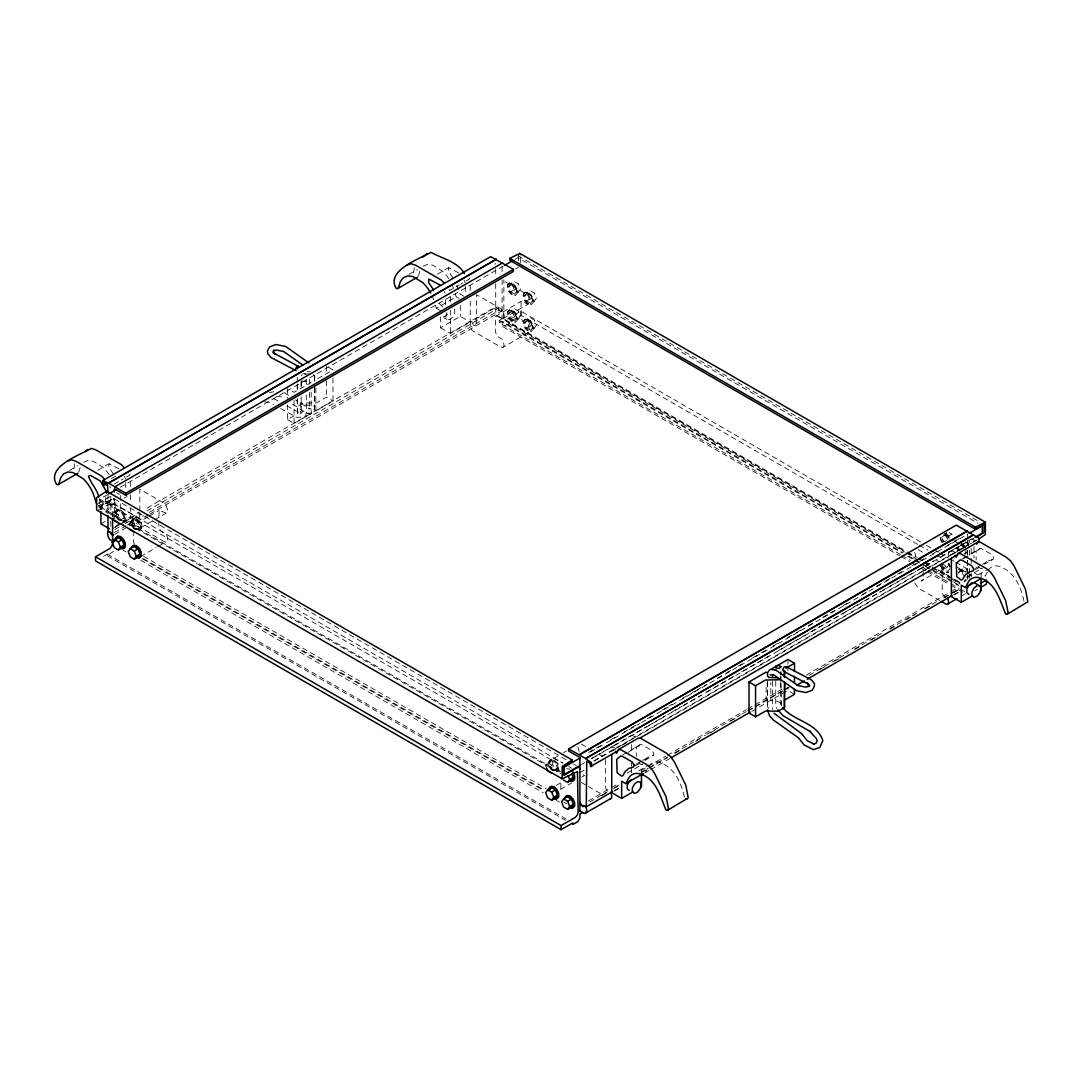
<?xml version="1.0" encoding="UTF-8"?>
<svg xmlns="http://www.w3.org/2000/svg" width="1082" height="1082" viewBox="0 0 1082 1082"><rect width="100%" height="100%" fill="white"/><g stroke="black" fill="none" stroke-linecap="round" stroke-linejoin="round"><path stroke-width="0.75" stroke-dasharray="5 3.75" d="M605.393 759.618L605.393 787.872L608.382 791.943M967.646 578.721L967.646 575.394M967.646 573.731L967.646 567.09L967.646 574.136M967.646 560.435L967.646 565.426L967.646 560.314M967.646 553.781L967.646 550.454M775.74 681.2L775.699 703.124L776.822 708.588M780.893 683.405L781.529 706.14M780.893 681.755L780.906 676.777M309.411 392.468L309.33 407.251L308.113 409.091L310.899 408.698L308.167 408.103L295.494 399.88M309.466 384.272L309.506 377.699M314.7 387.559L314.578 408.698L310.71 414.108L306.531 413.202L291.126 403.207M314.727 381.053L314.767 374.548M560.855 788.67L560.949 780.42M923.162 576.219L923.217 563.235M313.185 374.426L314.497 375.914L314.429 378.93L315.863 379.755L332.986 369.868L327.751 366.852M332.986 378.051L332.986 400.922L315.863 410.808L314.429 409.983L314.497 406.967L313.185 405.466L304.542 405.06L302.203 405.615L301.229 406.967M768.815 708.467L767.503 706.965L767.571 703.949L766.137 703.124L766.137 683.526M74.672 463.745L73.968 469.399M414.298 267.673L413.595 273.313M644.94 760.321L653.42 755.425L653.866 753.437L651.824 750.448L641.883 744.714L640.26 744.646L627.519 752.004M993.046 559.34L988.055 560.99L984.566 564.114L993.046 559.34L993.492 557.352L991.437 554.363L981.509 548.628L979.886 548.574L967.984 555.621M967.646 545.531L969.77 541.041L973.908 538.647M101.113 509.703L102.195 505.673L104.913 502.278L108.011 501.128L113.11 504.063L115.138 505.673L115.138 509.311L113.11 513.26L110.012 515.681M106.212 512.652L107.28 508.608L110.012 505.226L113.11 504.063M446.907 312.536L445.838 316.566L446.907 319.352L449.639 319.596L452.736 317.188L454.751 313.225L454.751 309.601L452.736 307.978M78.77 472.212L80.568 466.126M418.396 276.14L420.195 270.04M99.706 499.708L101.032 501.778L105.454 503.441L105.86 495.57M149.871 514.072L501.683 311.034L502.089 309.925L501.02 311.332L495.718 306.788L144.555 509.527M495.258 263.197L495.015 264.414M647.685 768.22L645.629 772.196L641.477 769.802L641.477 772.913M987.298 572.148L985.242 576.111L981.09 573.717L981.09 576.841M139.821 512.435L139.416 520.185L136.832 519.698C136.17 516.033 131.355 515.465 133.451 520.618A4.003 2.313 60 0 0 136.278 525.514L163.882 541.446L166.087 541.825L167.331 540.256L167.331 536.902L166.344 534.21L160.636 530.748L158.878 527.177L158.797 520.483M501.683 311.034L499.086 310.548L497.788 308.248L495.935 307.437L470.467 322.138L470.251 326.169A4.003 2.313 60 0 0 473.077 331.065L500.668 346.997L502.873 347.376L528.341 332.674L529.585 331.106L528.598 325.06L522.904 321.597L521.145 318.027L521.051 301.635L528.341 303.988L529.68 301.662L528.341 296.062L526.136 293.898L502.089 280.008M495.935 307.437L495.718 311.454A4.003 2.313 60 0 0 498.545 316.363L526.136 332.296L528.341 332.674M130.165 473.984L129.691 475.174L121.198 480.07M449.977 289.34L449.503 290.531L459.417 284.809M469.791 277.898L469.317 279.088L460.824 283.998M113.813 519.374L112.298 515.465L114.313 512.584L117.992 510.447L122.036 512.787L124.065 517.994L122.036 520.875L117.992 518.535L115.977 513.328L117.992 510.447M133.911 519.644L130.246 521.781L128.217 524.662L131.896 522.511L133.911 519.644L137.955 521.97L139.984 527.191L137.955 530.058L133.911 527.732L131.896 522.511M508.662 286.608L510.69 283.727L514.369 281.618L518.413 283.957L520.428 289.165L518.413 292.045L514.734 294.155L510.69 291.815L508.662 286.608L512.341 284.498L514.369 281.618M514.734 294.155L516.75 291.274L520.428 289.165M508.662 313.564L510.69 310.696L514.369 308.586L518.413 310.926L520.428 316.133L518.413 319.014L514.734 321.111L510.69 318.784L508.662 313.564L512.341 311.467L514.369 308.586M524.581 295.805L526.609 292.924L530.288 290.815L534.332 293.154L536.347 298.361L534.332 301.242L530.653 303.352L526.609 301.012L524.581 295.805L528.259 293.695L530.288 290.815M514.734 321.111L516.75 318.243L520.428 316.133M530.653 303.352L532.669 300.471L536.347 298.361M524.581 322.761L526.609 319.88L530.288 317.77L534.332 320.11L536.347 325.317L534.332 328.198L530.653 330.308L526.609 327.968L524.581 322.761L528.259 320.651L530.288 317.77M530.653 330.308L532.669 327.427L536.347 325.317M546.694 768.274L545.68 765.677L547.695 762.796L551.374 760.66L555.418 762.999L557.446 768.206L555.418 771.087L551.374 768.747L549.358 763.54L551.374 760.66M946.52 540.621L944.072 542.028L942.043 536.821L945.722 534.711L947.737 531.83M950.131 568.442L948.116 571.323L944.072 568.997L942.043 563.776M958.638 572.013L963.67 567.982L967.714 570.322L964.035 572.432L959.991 570.092M957.962 572.973L961.641 570.863L963.67 567.982M301.229 375.914L302.203 374.575M287.514 404.898L287.514 419.613L297.482 413.851L297.239 406.764L302.771 403.086L316.471 402.896L326.439 397.148L332.986 400.922M628.074 752.369L640.26 744.646M963.453 558.731L979.886 548.574M502.873 347.376L504.117 345.821L503.13 339.762L497.436 336.313L495.664 332.729L495.57 316.336L521.51 301.134M118.885 468.898L109.079 463.745L108.768 467.113L113.745 474.525M458.511 272.813L448.705 267.66L448.381 271.027L453.372 278.439M113.678 551.265L107.267 555.742L107.267 554.106L102.046 557.122M147.923 516.831L133.776 525L133.316 528.706M139.821 510.772L139.821 489.159L163.882 503.049L166.087 505.213L167.412 509.176L167.142 512.232L166.087 513.139L159.243 510.285L158.784 518.819M117.126 509.487L120.007 510.068L122.875 512.8L124.646 516.641L124.646 520.131L122.875 521.93L125.35 519.725L125.35 516.236L123.578 512.395L120.711 509.663L117.126 509.487L115.355 511.286L115.355 514.762L117.126 518.616L120.007 521.348M117.843 509.081L116.072 510.88L116.072 514.356L117.843 518.197L120.711 520.929M133.059 518.684L135.926 519.265L138.794 521.997L140.565 525.838L140.565 529.314L138.794 531.113L141.269 528.909L141.269 525.433L139.497 521.578L136.63 518.846L133.059 518.684L131.274 520.469L131.274 523.958L133.059 527.8L135.926 530.532M133.762 518.264L131.99 520.063L131.99 523.553L133.762 527.394L136.63 530.126M509.122 283.173L507.336 284.972L507.336 288.461L509.122 292.302L511.989 295.034L514.856 295.616L517.331 293.411L517.331 289.922L515.559 286.081L512.692 283.349L509.122 283.173L511.989 283.755L514.856 286.487L516.628 290.341L516.628 293.817L514.856 295.616M509.825 282.767L508.053 284.566L508.053 288.055L509.825 291.897L512.692 294.629L515.559 295.21M525.04 292.37L523.255 294.169L523.255 297.645L525.04 301.486L527.908 304.231L530.775 304.799L533.25 302.608L533.25 299.119L531.478 295.278L528.611 292.546L525.04 292.37L527.908 292.952L530.775 295.684L532.547 299.525L532.547 303.014L530.775 304.799M525.744 291.964L523.972 293.763L523.972 297.239L525.744 301.08L528.611 303.812L531.478 304.394M509.122 310.142L507.336 311.941L507.336 315.417L509.122 319.258L511.989 321.99L514.856 322.571L517.331 320.367L517.331 316.891L515.559 313.05L512.692 310.318L509.122 310.142L511.989 310.723L514.856 313.455L516.628 317.296L516.628 320.786L514.856 322.571M509.825 309.736L508.053 311.521L508.053 315.011L509.825 318.852L512.692 321.584L515.559 322.166M525.04 319.339L523.255 321.124L523.255 324.614L525.04 328.455L527.908 331.187L530.775 331.768L533.25 329.564L533.25 326.074L531.478 322.233L528.611 319.501L525.04 319.339L527.908 319.907L530.775 322.639L532.547 326.494L532.547 329.969L530.775 331.768M525.744 318.92L523.972 320.718L523.972 324.208L525.744 328.049L528.611 330.781L531.478 331.363M550.508 759.699L553.375 760.281L556.256 763.013L558.028 766.854L558.028 770.343L556.256 772.129L558.731 769.924L558.731 766.448L556.96 762.607L554.092 759.875L550.508 759.699L548.736 761.498L548.736 764.974L550.508 768.815L553.375 771.547M551.225 759.293L549.453 761.079L549.453 764.568L551.225 768.409L554.092 771.141L556.96 771.723M964.86 554.606L966.632 552.807M966.632 579.776L964.157 581.981L965.928 580.182L965.928 576.692M644.94 760.186L648.443 757.075L653.42 755.425M923.122 579.519L921.364 581.061L948.603 564.818M557.893 755.939L552.672 759.239L552.591 764.176L553.659 766.313L560.49 771.358M133.776 525L140.606 527.854L141.945 525.514L140.606 519.915L138.401 517.751L114.354 503.86L118.587 501.412M496.043 315.849L502.873 318.703L504.212 316.363L502.873 310.764L500.668 308.6L476.607 294.71L476.202 325.736L473.618 325.249L472.307 322.95L470.467 322.138M105.955 511.935L108.011 510.325L110.039 506.376L110.039 502.738L108.011 501.128M447.637 314.24L444.54 316.661L441.821 316.417L446.907 319.352M112.298 515.465L115.977 513.328M114.313 512.584L118.357 514.924L122.036 512.787M124.065 517.994L120.386 520.131L118.357 514.924M130.246 521.781L134.29 524.107L137.955 521.97M139.984 527.191L136.305 529.328L134.29 524.107M545.68 765.677L549.358 763.54M547.695 762.796L551.739 765.136L555.418 762.999M557.446 768.206L553.768 770.343L551.739 765.136M69.356 470.508L77.836 465.612M408.969 274.436L417.463 269.526M97.759 470.278L109.079 463.745M437.385 274.192L448.705 267.66M111.432 478.609L117.086 475.35M114.124 484.154L119.791 480.895M559.732 772.034L99.72 506.444L99.72 499.1L107.037 494.88M120.183 487.279L503.265 266.118M514.964 259.355L517.886 257.665L977.898 523.255M98.164 503.509L110.905 496.151M435.464 305.422L436.371 308.248L456.185 296.806L458.957 298.402M99.72 506.444L112.88 498.856M105.454 503.441L113.948 498.532M98.137 505.118L100.91 506.728L113.637 499.37M98.07 509.987L111.906 502.778L562.829 763.121M515.614 268.931L518.359 267.335M124.254 498.139L127.081 496.503M100.91 523.877L105.143 521.429M113.637 516.52L120.711 512.435L130.624 518.156L130.624 508.161M440.523 316.877L440.523 327.805L460.337 316.363L470.251 322.084L470.251 298.74M115.301 526.42L121.143 523.039M122.618 522.2L138.712 512.909M287.514 419.613L294.061 423.387L311.183 413.5L311.183 390.629M112.23 528.787L119.304 524.702M120.711 523.877L130.624 518.156M440.523 327.805L450.437 333.513L470.251 322.084M115.274 527.205L122.361 523.12M123.767 522.308L133.681 516.587M114.827 529.531L123.619 524.459M125.079 523.62L141.174 514.329M147.017 510.947L498.18 308.208M114.327 532.547L126.026 525.798M127.5 524.946L143.595 515.654M149.438 512.273L499.14 310.385M114.746 534.346L127.919 526.745M129.38 525.906L148.396 514.924M149.343 516.006L159.243 510.285M900.4 554.498L499.248 322.896L499.248 320.448L502.089 318.811L906.161 552.104M140.606 527.854L153.346 520.496M154.767 519.685L166.087 513.139M502.873 318.703L528.341 303.988M499.248 322.896L502.089 321.259L903.24 552.861M920.593 541.947L520.902 311.197L506.687 319.406L504.753 319.488L503.86 317.77L503.86 279.819M917.671 544.368L520.902 315.295L509.162 322.084L509.162 323.721L904.457 551.942M509.162 323.721L502.751 326.629L502.089 321.259M140.606 556.527L156.173 547.546M157.593 546.735L166.087 541.825M563.56 752.666L566.386 751.03M588.689 752.477L601.863 744.876M610.64 739.804L617.957 735.571M623.814 732.203L636.973 724.602M647.225 718.678L653.068 715.297M661.846 710.238L672.098 704.328M682.336 698.404L689.653 694.184M691.114 693.346L695.51 690.803M696.97 689.964L707.209 684.054M717.447 678.13L724.764 673.91M726.225 673.072L730.621 670.529M737.938 666.309L743.794 662.928M752.572 657.856L759.889 653.636M761.349 652.798L765.731 650.255M773.048 646.035L778.905 642.654M787.682 637.582L795 633.362M796.46 632.524L800.856 629.981M808.173 625.761L814.016 622.38M822.793 617.308L835.967 609.707M843.284 605.487L849.14 602.106M862.3 594.505L868.156 591.124M876.934 586.052L884.251 581.832M885.712 580.993L890.107 578.451M897.424 574.231L903.267 570.85M912.058 565.778L925.218 558.177M932.535 553.957L938.392 550.576M947.169 545.504L960.343 537.903M590.434 752.017L605.054 743.577M606.515 742.725L640.152 723.317M641.612 722.478L967.66 534.224M566.427 768.883L570.011 769.059M591.137 758.671L594.059 756.981M595.519 756.142L611.614 746.851M613.075 745.998L632.023 735.057L632.497 738.952M636.487 732.487L646.738 726.577M648.199 725.724L665.755 715.594M671.611 712.213L681.849 706.303M683.31 705.45L700.866 695.32M706.722 691.939L735.99 675.046M741.833 671.665L771.101 654.772M778.418 650.539L809.147 632.808M810.607 631.956L844.258 612.534M845.718 611.682L863.274 601.551M864.748 600.699L880.843 591.408M882.303 590.569L898.398 581.277M899.859 580.425L915.954 571.134M917.414 570.295L933.509 561.003M940.826 556.77L951.064 550.86M952.539 550.021L971.65 538.985L972.123 542.88M581.67 764.433L584.591 762.742M591.895 758.523L973.502 538.2M593.775 760.903L976.18 540.026M594.302 761.011L620.243 746.107M621.663 745.282L971.798 543.056M972.921 542.488L977.046 540.107M611.749 751.003L616.929 748.298M622.583 745.038L628.25 741.765M951.376 554.931L963.629 548.141M556.229 785.464L563.303 781.366M579.911 772.656L584.158 770.208M560.517 789.4L571.837 782.868M581.737 777.147L584.564 775.51L578.87 772.386M622.705 754.966L626.951 752.517M962.331 558.88L967.146 555.918M635.702 764.433L641.369 761.16M642.776 760.348L648.443 757.075M975.328 568.348L980.982 565.075M982.402 564.263L988.055 560.99M635.026 766.042L639.273 763.594M974.652 569.971L978.899 567.509M627.114 773.157L642.681 764.176L641.342 764.703L636.919 761.255M966.726 577.085L982.294 568.091L980.968 568.618L977.614 566.684M638.596 770.884L648.51 765.163M978.223 574.799L988.123 569.078M588.297 800.991L610.234 788.318M611.709 787.466L619.012 783.246M640.963 770.573L646.82 767.192M648.28 766.354L665.836 756.21M667.296 755.371L746.309 709.751M747.77 708.913L753.627 705.532M755.087 704.693L782.895 688.639M806.306 675.114L949.698 592.341M951.159 591.489L958.476 587.269M589.676 801.992L607.232 791.848M614.549 787.628L618.931 785.099M640.882 772.426L648.199 768.193M649.66 767.354L667.215 757.211M674.532 752.991L687.706 745.39M689.166 744.551L705.261 735.26M706.722 734.408L740.372 714.986M741.846 714.134L746.228 711.604M747.689 710.752L753.545 707.371M755.006 706.532L782.813 690.478M784.274 689.64L788.656 687.097M809.147 675.276L848.653 652.473M854.51 649.092L883.764 632.199M889.62 628.818L918.889 611.925M924.731 608.544L937.905 600.943M943.761 597.562L949.604 594.18M951.078 593.342L958.382 589.108M602.16 795.162L607.813 791.902M953.107 592.544L958.76 589.284M601.89 795.459L607.732 792.078M613.589 788.697L619.445 785.316M641.396 772.643L647.239 769.275M648.7 768.423L667.729 757.441M675.046 753.221L680.889 749.84M695.523 741.386L699.919 738.857M710.157 732.947L716.014 729.566M730.648 721.112L735.03 718.583M748.203 710.982L783.314 690.708M784.775 689.87L789.17 687.327M819.899 669.596L825.742 666.214M834.533 661.143L840.376 657.761M855.01 649.322L860.866 645.94M871.105 640.017L875.5 637.487M890.121 629.048L895.977 625.667M906.216 619.743L915.007 614.684M925.245 608.774L931.102 605.393M944.261 597.791L958.895 589.338M953.661 592.598L959.328 589.338M614.089 790.739L619.932 787.358M644.804 772.994L649.2 770.465M650.661 769.627L669.677 758.644M751.868 711.361L789.657 689.369M953.54 594.762L959.382 591.381M614.59 791.037L618.836 788.589M954.202 594.965L958.449 592.503M962.317 595.56L965.536 593.707M974.733 590.88L977.344 589.365M510.69 283.727L514.734 286.067L518.413 283.957M510.69 291.815L514.369 289.705L518.413 292.045M526.609 292.924L530.653 295.264L534.332 293.154M526.609 301.012L530.288 298.903L534.332 301.242M510.69 310.696L514.734 313.023L518.413 310.926M510.69 318.784L514.369 316.674L518.413 319.014M526.609 319.88L530.653 322.22L534.332 320.11M526.609 327.968L530.288 325.858L534.332 328.198M946.52 532.533L944.072 533.94L948.116 536.28L949.117 538.877M948.116 536.28L951.781 534.17L953.31 538.079M969.229 547.262L967.714 543.353L964.035 545.463L961.33 543.908M964.035 553.551L967.714 551.441M944.072 568.997L947.737 566.887L946.736 564.277M967.281 576.936L969.729 575.529L967.714 578.41L964.035 580.52M423.13 266.267L427.336 264.481L432.516 265.063L442.457 271.068A25.549 14.742 60 0 1 448.949 278.953M83.503 462.339L87.71 460.567L92.903 461.135L102.831 467.14A25.549 14.742 60 0 1 109.323 475.025M979.021 549.751L976.478 550.711L976.14 551.847L976.14 560.165M639.394 745.823L636.852 746.796L636.514 747.919L636.514 756.25M269.256 392.577L273.854 391.725M518.008 255.704L979.67 521.93M566.062 759.672L113.678 498.491L97.718 506.106M304.542 374.02L309.52 374.02M307.247 371.735L310.331 371.775M264.617 401.922L269.026 402.098L273.394 404.519M276.451 396.418L281.32 396.851L284.12 398.663M302.852 373.628L306.044 374.102M553.659 758.387L562.938 762.851M959.125 569.132L961.993 569.714L964.86 572.446M958.409 569.538L961.289 570.119L964.157 572.851M301.946 380.905L311.183 382.46L294.061 392.347L288.826 389.317M941.137 563.235L946.831 566.359M273.787 398.649L279.589 401.841M286.852 405.858L298.483 412.256L302.324 411.904L300.471 413.838L301.121 396.823M280.698 408.536L296.752 417.395L305.097 416.841L306.301 413.135L306.274 392.874M972.704 539.593L974.814 540.811M949.09 532.615L951.781 534.17M965.009 541.798L967.714 543.353M943.599 534.914L952.092 539.81M953.499 540.621L959.166 543.894M960.573 544.706L964.819 547.167M955 552.253L951.835 550.413L952.309 554.674M926.449 545.328L932.305 548.709M933.766 549.561L938.162 552.091M939.622 552.943L948.414 558.014M949.874 558.853L954.27 561.396M955.731 562.234L968.904 569.849M974.76 573.23L977.695 574.921M919.132 545.206L927.91 550.278M936.701 555.35L944.018 559.583M955.731 566.346L965.983 572.256M967.443 573.108L971.839 575.638M918.118 549.615L923.785 552.888M936.525 560.233L939.352 561.869M504.753 319.488L905.918 551.144M907.365 551.942L916.17 557.068M917.617 557.852L923.487 561.288M924.934 562.085L932.265 566.359M938.108 569.687L949.834 576.503M955.677 579.83L961.546 583.266M463.826 296.197L460.472 294.25L459.133 292.194M952.092 578.207L941.394 571.147L940.15 564.79M953.499 579.032L960.573 583.117M907.622 552.956L914.953 557.176M923.73 562.248L931.047 566.468M932.522 567.32L960.329 583.374M905.918 552.78L916.17 558.691M926.408 564.615L930.804 567.144M932.265 567.996L949.834 578.14M951.308 578.978L960.086 584.05M909.096 556.243L913.478 558.785M914.953 559.624L920.809 563.005M922.27 563.857L929.587 568.077M931.047 568.929L958.868 584.983M499.248 320.448L901.874 552.888M907.73 556.27L913.587 559.651M915.047 560.503L919.443 563.032M925.299 566.413L958.963 585.862M901.874 555.35L910.652 560.422M922.364 567.184L926.76 569.714M928.221 570.566L958.963 588.31M960.424 589.149L964.819 591.692M502.751 326.629L899.521 555.702M900.981 556.54L909.759 561.612M911.233 562.464L915.615 564.993M921.472 568.375L925.867 570.917M927.328 571.756L949.293 584.442M950.753 585.281L963.927 592.895M442.89 306.99L439.319 303.636M436.371 308.248L440.523 310.642M939.906 600.591L918.118 588.013L914.669 582.846M311.183 413.5L304.542 412.715L301.229 410.808L301.229 397.162M794.486 694.319L787.939 690.546L787.939 687.273M633.078 735.665L635.188 736.896M615.388 748.325L612.209 746.499L612.683 750.759M581.332 744.064L591.232 749.785M599.726 754.681L602.552 756.318M116.558 492.892L119.331 494.488M573.392 763.906L576.314 765.596M568.686 766.502L571.621 768.193M99.72 499.1L559.732 764.676M581.332 782.462L586.985 785.721M588.405 786.546L602.552 794.715M97.948 506.538L560.584 773.644M143.527 556.256L546.139 788.697M143.527 558.704L543.218 789.454M142.161 558.731L543.313 790.333M563.817 802.168L566.738 803.858M123.132 550.197L126.067 551.888M140.701 560.341L543.313 792.781M556.486 800.396L559.421 802.087M107.267 554.106L566.982 819.52M107.267 555.742L565.521 820.305M284.228 392.577L289.868 396.228M945.168 597.507L942.179 593.423L942.179 566.833M962.953 543.664L966.632 549.331M961.289 543.164L964.157 545.896M946.074 533.561L948.941 536.293L950.713 540.134M945.37 533.967L948.238 536.699L950.01 540.54M109.877 486.602L110.81 487.928M464.056 280.116L465.287 283.051M444.256 291.558L445.148 292.979M124.444 476.188L125.674 479.123M780.771 703.124L777.458 701.217L770.817 700.433L770.817 682.458M518.494 255.677L518.711 261.668M111.906 502.778L112.582 517.264M941.394 542.461L940.055 536.956M915.913 557.162L914.588 551.658M579.127 751.611L577.788 746.107M134.574 544.273L133.397 541.879L133.316 533.521M957.354 547.451L958.53 550.008M956.637 547.857L957.827 550.427M943.206 542.096L941.435 535.942M942.49 542.515L940.718 538.674L940.718 535.184M948.941 563.249L950.713 567.103M948.238 563.668L949.414 566.224M941.435 565.223L943.206 569.064L946.074 571.796L948.941 572.378L945.37 572.202L942.49 569.47L940.718 565.629M1023.937 601.132C1021.083 586.769 1013.996 571.201 998.97 566.224A25.549 14.742 60 0 0 987.988 570.823M684.311 797.218C681.457 782.841 674.37 767.287 659.357 762.296A25.549 14.742 60 0 0 648.361 766.895M961.641 543.894L963.156 547.803M957.962 546.004L959.477 549.913M961.641 570.863L963.67 576.07M945.722 534.711L947.737 539.918M948.116 563.235L949.631 567.144M530.653 295.264L532.669 300.471M528.259 293.695L530.288 298.903M530.653 322.22L532.669 327.427M528.259 320.651L530.288 325.858M514.734 286.067L516.75 291.274M512.341 284.498L514.369 289.705M514.734 313.023L516.75 318.243M512.341 311.467L514.369 316.674M456.875 285.594L458.227 289.557M455.279 293.993L456.185 296.806M113.678 498.491L114.354 500.601M974.476 539.864L974.814 541.122M772.507 681.281L772.67 709.413M767.273 681.917L767.422 708.142M306.247 379.363L306.26 386.125M301.094 381.865L301.107 390.183M974.016 546.491L974.016 558.082M971.19 548.493L971.19 556.824M971.19 558.488L971.19 563.492M971.19 573.487L971.19 576.814M969.418 550.265L969.418 555.215M969.418 568.415L969.418 573.365M969.418 575.015L969.418 578.315M967.646 533.683L967.646 538.674M967.646 540.337L967.646 548.655M967.646 550.332L967.646 558.65M967.646 575.827L967.646 579.195M965.928 549.737L965.928 553.227M948.684 551.739L948.684 556.554M787.939 661.129L787.939 664.402M787.939 666.039L787.939 670.935M780.771 675.925L780.771 680.821M780.771 682.458L780.771 705.694M767.571 681.078L767.503 706.965M631.563 744.565L631.563 751.233M631.563 761.228L631.563 766.232M631.563 767.895L631.563 772.9M520.902 311.197L520.902 315.295M520.483 257.678L520.483 263.67M502.089 266.551L502.089 273.205M502.089 279.873L502.089 318.811M495.718 268.688L495.718 276.978M495.718 283.592L495.718 306.788M470.251 285.418L470.251 290.409M465.287 286.378L465.287 293.046M460.337 305.449L460.337 316.363M450.437 296.847L450.437 303.515M450.437 310.182L450.437 333.513M445.486 299.484L445.486 306.152M326.439 366.095L326.439 374.264M326.439 380.796L326.439 397.148M315.863 387.924L315.863 410.808M314.497 375.914L314.429 382.203M314.497 387.356L314.429 409.983M301.229 380.823L301.229 389.561M297.482 384.448L297.482 392.617M297.482 399.15L297.482 413.851M297.239 377.348L297.239 382.244M297.239 383.88L297.239 392.049M297.239 398.595L297.239 406.764M294.061 400.516L294.061 423.387M287.514 388.56L287.514 398.365M130.624 481.49L130.624 486.494M130.624 494.826L130.624 501.493M125.674 482.464L125.674 489.118M120.711 495.286L120.711 512.435M114.354 498.734L114.354 518.819M110.81 496.259L110.81 514.599M110.81 521.267L110.81 526.271M107.984 494.203L107.984 514.085M100.91 506.728L100.91 509.838M451.816 284.228A25.549 14.742 60 0 1 453.453 288.353M432.611 297.036A25.549 14.742 60 0 1 433.639 299.782"/><path stroke-width="1.5" d="M114.354 492.08L114.354 488.753L125.674 495.286L513.409 271.42L513.409 269.377L490.646 256.65L102.912 480.516L102.614 484.006L103.588 485.304L107.984 482.761M772.48 676.318L772.913 674.492M107.186 484.046L106.875 485.182L106.036 484.695M103.588 485.304L104.359 482.694L107.524 484.533L107.984 492.553M968.89 585.146L966.862 589.095L966.862 592.733L968.89 594.343M611.749 754.343L611.749 792.673L621.663 798.394L621.663 781.231L625.815 783.625L628.547 778.337A25.549 14.742 60 0 1 639.543 773.738C656.314 778.485 660.277 796.677 666.025 810.12L667.54 810.364L688.22 797.88L685.785 785.153L674.546 762.228L670.894 756.886L666.417 753.153L640.95 738.451L638.326 738.113L618.512 749.542L616.524 753.275L615.388 751.314M951.376 558.258L951.376 596.588L961.289 602.309L961.289 585.159L965.442 587.553L968.174 582.265A25.549 14.742 60 0 1 979.169 577.653C995.94 582.4 999.89 600.605 1005.651 614.035L1007.153 614.292L1027.832 601.795L1025.398 589.068L1014.172 566.143L1010.52 560.814L1006.044 557.068L980.576 542.366L977.939 542.028L958.138 553.47L956.15 557.203L955 555.242M273.989 349.851L273.002 351.718L274.923 354.044L273.178 352.746L299.308 366.879M976.694 544.232L977.939 542.028M112.298 542.42L114.313 539.553L117.992 537.416L122.036 539.742L124.065 544.963L122.036 547.83L118.357 549.967L114.313 547.641L112.298 542.42L114.746 541M116.653 539.323L117.992 537.416M118.357 549.967L120.386 547.1L124.065 544.963M130.246 548.736L128.217 551.617L130.246 556.824L134.29 559.164L137.955 557.027L139.984 554.146L137.955 548.939L133.911 546.599L130.246 548.736L134.29 551.076L136.305 556.283L134.29 559.164M547.695 789.752L545.68 792.633L547.695 797.84L551.739 800.18L555.418 798.043L557.446 795.162L555.418 789.955L551.374 787.615L547.695 789.752L551.739 792.092L553.768 797.299L551.739 800.18M550.035 789.535L551.374 787.615M563.614 780.081L567.658 782.408L569.687 779.54L573.365 777.39L571.851 773.481M573.365 777.39L571.337 780.271L567.658 782.408M563.614 798.949L561.599 801.83L563.614 807.037L567.658 809.377L571.337 807.24L573.365 804.359L571.337 799.152L567.293 796.812L563.614 798.949L567.658 801.289L569.687 806.496L567.658 809.377M784.179 676.94L784.612 671.868M784.761 682.661L784.179 707.993L777.823 711.185L765.529 711.036L755.561 716.798L749.014 713.011L749.014 681.971L766.137 672.084L767.571 672.909L767.503 675.925L768.815 677.427L777.458 677.832M768.031 672.003L769.694 669.717M667.54 810.364L668.46 808.416L665.971 796.582L654.732 773.657L651.093 768.328L646.603 764.582L621.136 749.88L618.512 749.542M1007.153 614.292L1008.086 612.331L1005.597 600.51L994.358 577.585L990.706 572.243L986.229 568.51L960.762 553.808L958.138 553.47M123.862 467.235L121.238 464.543L95.771 449.842L91.294 448.394C81.204 454.521 45.728 466.328 56.548 484.384L58.063 484.668L58.955 483.654L60.754 477.568L63.689 473.781L67.909 471.995L73.089 472.577L83.03 478.582A25.549 14.742 60 0 1 94.012 495.867L96.758 504.32M464.327 273.584C458.322 261.966 441.672 258.395 430.907 252.322C420.83 258.436 385.341 270.243 396.161 288.299L397.689 288.596L398.582 287.569L400.381 281.482L403.315 277.695L407.522 275.924L412.715 276.492L422.643 282.497A25.549 14.742 60 0 1 430.663 292.979M295.832 368.083L297.875 365.743M102.912 480.516L108.403 483.208L496.313 259.18M108.565 483.032L125.674 493.243L513.409 269.377M115.355 538.241L117.126 536.456L120.007 537.024L122.875 539.769L124.646 543.61L124.646 547.086L122.875 548.885L120.007 548.303M116.072 537.835L117.843 536.036L120.711 536.618L123.578 539.35L125.35 543.191L125.35 546.681L123.578 548.479L120.711 547.898M131.274 547.438L133.059 545.639L135.926 546.221L138.794 548.953L140.565 552.794L140.565 556.283L138.794 558.082L135.926 557.5M131.99 547.032L133.762 545.233L136.63 545.815L139.497 548.547L141.269 552.388L141.269 555.878L139.497 557.663M549.453 788.048L551.225 786.249L554.092 786.83L556.96 789.562L558.731 793.404L558.731 796.893L556.96 798.692L554.092 798.11M572.878 780.92L574.65 779.121L574.65 775.632L572.878 771.791M564.655 797.65L566.427 795.852L569.308 796.433L572.175 799.165L573.947 803.006L573.947 806.496L572.175 808.281L569.308 807.699M565.372 797.231L567.144 795.446L570.011 796.027L572.878 798.759L574.65 802.601L574.65 806.076L572.878 807.875M85.207 451.465L87.642 449.517M422.399 257.34L427.268 253.445M631.333 779.622L629.264 781.231L627.249 785.18L627.249 788.819L629.264 790.428M969.918 584.348L971.988 582.725M114.313 539.553L118.357 541.879L122.036 539.742M134.29 551.076L137.955 548.939M136.305 556.283L139.984 554.146M551.739 792.092L555.418 789.955M553.768 797.299L557.446 795.162M567.658 801.289L571.337 799.152M569.687 806.496L573.365 804.359M58.063 484.668L77.877 473.24M397.689 288.596L417.503 277.154M108.403 483.208L496.151 259.342M579.911 769.383L579.249 767.287L577.788 767.341L563.993 775.307C559.664 769.518 565.981 763.081 572.135 762.039L572.135 759.997L106.563 491.201L96.623 497.72L96.623 510.055L562.194 778.837L577.477 771.574L578.14 812.474L577.247 815.219L575.313 817.37L561.098 825.58L95.527 556.784L95.527 560.895L561.098 829.678L572.838 822.902L572.838 824.538L577.788 821.671L579.911 818.006L579.911 813.921L582.752 812.284M976.667 537.051L984.052 532.533L984.052 524.472L975.437 529.193L509.865 260.397L509.865 258.355L519.806 253.391L985.377 522.187L985.377 534.522L978.426 539.309M114.773 486.886L502.67 262.845M108.498 494.028L115.801 489.808M504.726 265.266L512.029 261.046M95.527 556.784L109.755 548.574L111.676 546.424L112.582 543.678L112.582 518.914M579.911 811.459L579.911 757.535L568.591 751.003L568.591 748.96L956.326 525.108L978.48 537.822L979.386 542.488M568.591 748.96L579.33 754.817L967.065 530.964M579.33 754.817L967.227 531.33M572.135 759.997L562.194 766.502L562.194 778.837M509.865 258.355L975.437 527.15L985.377 522.187M580.195 757.927L564.114 767.206L564.114 774.563L580.195 765.285M969.12 533.385L982.28 525.784L982.28 533.142L974.963 537.362M579.492 755.182L585.687 758.496L973.435 534.63M585.687 758.496L973.597 534.995M579.1 810.58L583.455 813.096A4.003 2.313 60 0 0 586.282 811.459C587.607 809.539 585.281 803.94 582.914 806.658L579.911 802.573L580.98 805.211L586.282 806.793L586.742 761.201L589.906 763.04L590.664 766.502L617.01 751.3M640.422 737.789L956.461 555.323M749.014 681.971L755.561 685.745L765.529 679.996L779.229 679.807M785.938 668.216L794.486 663.28L794.486 671.449M625.815 783.625L642.789 773.833M965.442 587.553L980.995 578.559M586.282 806.793L612.615 791.591M640.422 775.537L643.344 773.846M671.151 757.792L750.151 712.172M796.974 685.149L804.291 680.916M807.226 679.239L952.079 595.6M980.792 583.279L985.053 580.804M584.862 813.475L611.371 798.178M947.129 604.324L957.043 598.603M784.761 707.182L784.518 700.081L794.486 694.319L794.486 689.423M981.252 587.107L986.473 584.091L986.473 579.993M621.663 798.394L632.984 791.862M961.289 602.309L972.61 595.776M273.814 351.028L276.41 350.054L283.592 351.461L302.838 365.094M407.454 264.874L411.106 263.751L415.583 265.198L441.05 279.9L443.674 282.591M67.828 460.959L71.48 459.836L75.956 461.27L101.424 475.972L104.061 478.677M770.019 674.952L773.806 674.911L796.514 690.708L806.036 692.575L812.203 690.262L814.273 686.367L814.543 683.662L811.311 679.753L786.168 666.688L784.125 666.958L782.692 669.934L783.855 671.489L808.497 684.284L807.077 682.607L808.998 684.933L808.011 686.786L809.823 685.528L805.644 687.097L798.151 685.623L775.212 669.663M776.159 670.191L770.817 669.393L787.939 659.506L794.486 663.28M979.805 585.917L977.087 585.673L973.989 588.094L971.961 592.043L971.961 595.682L973.989 597.291L977.087 596.128L979.805 592.747L980.887 588.703L979.805 585.917L974.72 582.968M685.839 798.678L687.341 798.935M569.308 780.744L572.175 781.326L573.947 779.527L572.757 773.481M553.375 798.516L556.256 799.098L558.028 797.299L558.028 793.809L556.256 789.968L553.375 787.236L550.508 786.655L548.736 788.453L548.736 790.78M112.88 535.171L111.351 534.4C110.702 530.735 105.874 530.166 107.984 535.32A4.003 2.313 60 0 0 110.81 540.216L113.718 541.893M113.285 535.198L107.984 530.64L107.984 515.735M295.995 370.639L270.892 357.425L267.727 353.598L267.457 350.92L269.594 346.916L275.924 344.536L285.634 346.443L308.938 362.943M440.117 285.08L428.891 279.102L428.58 282.47L433.557 289.881M941.367 601.43L945.722 603.945A4.003 2.313 60 0 0 948.549 602.309L947.846 597.494M585.849 758.861L591.354 762.512L591.651 766.354L590.664 766.502M114.313 520.672L118.357 523.012M130.246 529.869L134.29 532.195M551.739 773.224L547.695 770.884L546.694 768.274M109.39 528.787L100.91 523.877L100.91 511.407M611.046 791.943L611.749 796.758A4.003 2.313 60 0 1 610.343 798.773M782.557 707.412C793.377 721.018 816.788 722.343 822.847 740.44L819.764 747.5L813.353 749.637L804.048 744.876L798.53 737.897L773.278 719.976L769.491 715.675L767.422 709.778M777.809 709.819L782.868 715.567L810.648 731.878L809.498 731.013L816.355 738.533L817.235 740.697L816.098 743.199L813.326 744.118L814.259 744.267L807.226 740.67L801.721 733.718L774.009 713.254M519.806 253.391L520.483 254.676M568.172 775.632L569.687 779.54M118.357 541.879L120.386 547.1M98.8 497.071C97.231 489.186 90.631 483.438 88.508 476.039L90.563 475.417L100.491 481.152L105.86 490.565M981.09 578.397L981.09 590.867M975.437 527.15L975.437 529.193M794.486 676.358L794.486 682.891M784.518 670.664L784.518 677.21M784.518 682.106L784.518 700.081M780.771 672.084L780.771 674.641M755.561 685.745L755.561 716.798M641.477 774.482L641.477 786.952M561.098 825.58L561.098 829.678M125.674 493.243L125.674 495.286M106.563 491.201L106.563 493.243M634.052 764.866L633.619 766.868L628.628 768.518L625.125 771.628L622.867 775.605L621.528 776.132L617.119 772.697L616.713 759.361L620.446 756.088L622.069 756.142L632.01 761.877L634.052 764.866M973.678 568.794L973.232 570.782L968.255 572.432L964.752 575.543L962.493 579.533L961.154 580.06L956.731 576.611L956.326 563.276L960.072 560.003L961.695 560.07L971.636 565.805L973.678 568.794M641.261 784.788L640.179 788.819L637.46 792.213L634.363 793.377L632.334 791.754L632.334 788.129L634.363 784.166L637.46 781.759L640.179 782.002L641.261 784.788M780.92 666.823L779.148 668.419L775.956 667.932L775.753 666.039L778.824 665.349L780.92 666.823"/></g></svg>
